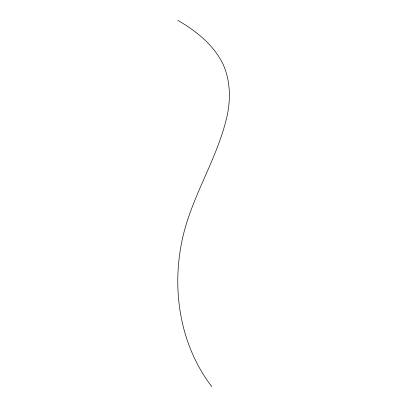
<?xml version="1.0" encoding="UTF-8"?>
<svg xmlns="http://www.w3.org/2000/svg" width="407" height="407" viewBox="0 0 407 407"><rect width="100%" height="100%" fill="white"/><g stroke="black" fill="none" stroke-linecap="round" stroke-linejoin="round"><path stroke-width="0.61" d="M177.828 20.35C196.179 31.003 213.69 44.826 223.097 64.331C230.041 79.747 230.708 97.131 227.589 113.568C219.999 150.152 200.224 182.499 188.375 217.653C169.256 273.356 175.427 339.194 211.793 386.65"/></g></svg>
